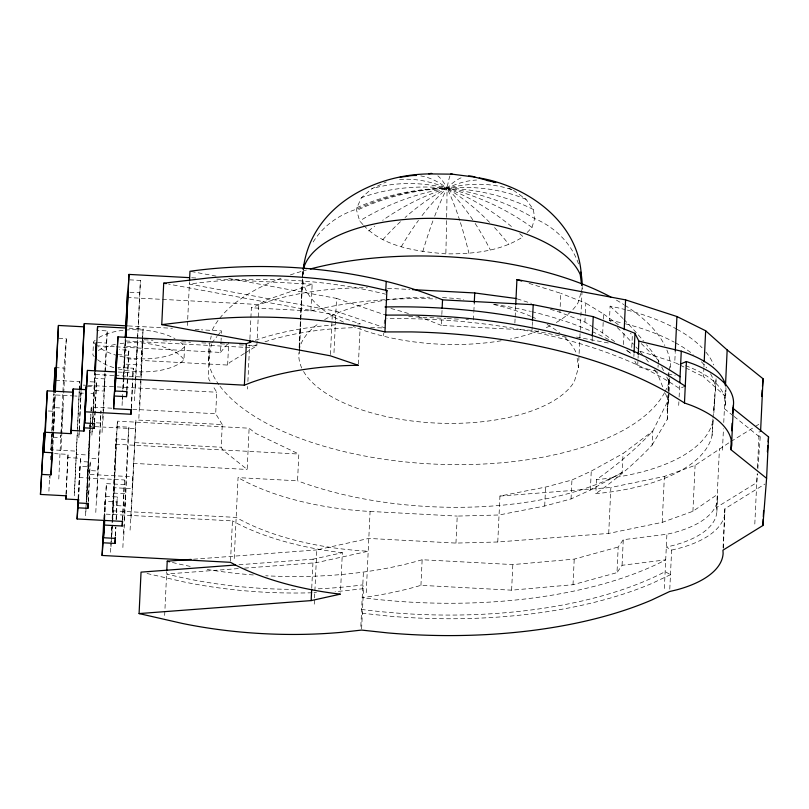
<?xml version="1.0" encoding="UTF-8"?>
<svg xmlns="http://www.w3.org/2000/svg" width="809" height="809" viewBox="0 0 809 809"><rect width="100%" height="100%" fill="white"/><g stroke="black" fill="none" stroke-linecap="round" stroke-linejoin="round"><path stroke-width="0.61" stroke-dasharray="4.04 3.03" d="M668.264 395.611L668.143 400.455L652.802 431.025A802.407 359.287 2.7 0 1 596.496 479.606L595.839 493.632A160.971 72.072 2.7 0 0 712.082 435.384L713.356 419.113M668.386 390.767L668.689 378.652M48.904 491.205L49.622 476.147M50.391 459.815L50.562 456.054M244.551 568.12L316.208 562.72L368.196 551.232A182.005 81.497 2.7 0 1 236.167 517.416L112.502 510.813L112.926 505.433L124.819 506.07L125.779 493.743L113.897 493.106L114.312 487.726L132.049 488.676L132.979 476.754L87.514 474.327L87.817 470.474L97.747 471L98.698 458.845L88.768 458.319L89.02 455.073L76.218 454.385L76.471 451.149L50.866 449.774L53.495 393.943M49.905 478.523L50.027 476.016M51.21 450.906L53.91 393.67M52.029 451.058L52.858 433.482M52.221 449.056L53.05 431.48M53.101 430.216L54.81 393.973M53.212 436.375L55.164 394.944L73.457 395.914M52.706 451.493L54.597 411.316L47.933 410.962M58.784 478.999L60.857 435.09M60.918 433.846L64.022 368.085L66.328 338.617L57.449 338.142M61.1 449.531L66.328 338.617M66.045 494.016L68.017 454.365L54.597 453.647M66.116 494.542L68.017 454.365M74.266 495.816L77.209 433.29M77.442 428.335L79.201 391.111M79.262 389.867L79.747 381.666L55.356 380.361M74.519 492.58L77.351 432.532M77.411 431.288L79.282 391.586M79.343 390.353L79.747 381.666M78.817 437.74L81.011 391.344M79.07 434.494L79.252 430.732M79.312 429.478L81.031 393.063L83.357 393.194M78.048 498.89L79.929 466.378L89.86 466.904L90.234 462.06L80.303 461.534L80.566 458.288L67.754 457.611M78.392 499.022L79.929 466.378M78.665 498.465L80.566 458.288M95.108 340.296A48.328 21.641 2.7 0 0 93.51 341.863L92.893 354.827A48.328 21.641 2.7 0 0 94.228 356.557M85.562 515.758L89.597 430.135M85.855 511.905L89.718 430.064M89.779 428.8L89.961 425.018M86.816 499.75L90.851 414.127M87.069 496.504L91.286 407.099L112.653 408.232M88.201 502.065L89.86 466.904M88.403 500.983L90.234 462.06M91.882 435.181L92.236 427.648M92.297 426.394L92.469 422.622M92.529 421.368L93.005 411.326M93.065 410.072L94.845 372.282M92.135 431.935L94.977 371.564M93.086 419.78L95.462 371.968M94.471 422.096L96.514 382.101L87.827 381.636M94.613 422.278L96.514 382.101M95.786 512.431L100.963 410.871L96.746 500.275M102.065 432.471L103.006 412.378M103.067 411.124L104.846 373.364M104.907 372.1L107.233 330.901L97.302 330.375M103.016 420.316L107.233 330.901M103.805 519.054L105.039 501.347L116.931 501.984L117.325 496.959L105.433 496.322L104.371 518.923M104.209 518.923L105.039 501.347M104.776 518.791L106.434 483.64L124.161 484.581L124.525 479.97L79.049 477.543M110.55 552.244L111.733 527.134M112.148 518.347L116.061 438.882L127.953 439.509L128.924 427.182L117.032 426.545L112.653 519.469M110.975 546.874L111.146 543.102M111.207 541.848L111.389 538.076M111.45 536.822L112.218 520.5M112.279 519.247L116.061 438.882M111.935 534.537L112.299 527.003M112.36 529.157L117.457 421.165L249.121 428.204L255.634 433.402L298.824 454.041L297.56 480.809L238.048 477.623L234.216 558.857M115.333 535.882L115.748 527.094M116.102 519.56L116.931 501.984M115.485 535.882L115.899 527.094M116.263 519.56L117.325 496.959M122.068 405.491L122.776 390.423M122.837 389.169L123.362 377.864M123.423 376.61L125.203 338.941M122.483 400.111L122.665 396.349M123.019 388.816L125.385 338.587M123.453 387.784L125.759 338.809M115.009 375.548L140.817 376.923L141.747 365.001L124.02 364.06L124.444 358.68L136.327 359.317L137.297 346.98L125.405 346.343L125.951 338.455M126.791 390.383L128.843 350.196L119.328 349.69M126.942 390.373L128.843 350.196M122.503 519.742L124.161 484.581M122.624 520.147L124.525 479.97M122.867 547.501L123.929 524.91M124.161 519.884L127.953 439.509M123.828 535.174L128.924 427.182M131.27 407.989L132.514 381.626M132.747 376.6L133.293 368.226L117.922 367.397M131.392 408.403L132.818 378.268M132.878 377.014L133.293 368.226M134.375 400.748L140.432 280.42L128.55 279.783M135.346 388.411L140.432 280.42M130.087 530.107L135.932 419.952L222.263 424.563L221.191 447.235L222.94 450.128L247.17 469.463L249.121 428.204M131.028 518.185L135.932 419.952M244.389 353.452L229.827 362.381L227.642 365.061L141.312 360.44L143.072 328.95L128.328 328.161M138.855 418.354L142.657 337.768M142.718 336.504L143.072 328.95M139.795 406.431L142.94 339.699L141.312 360.44M164.662 615.427L166.725 571.67M118.154 368.874A48.328 21.641 2.7 0 0 183.967 359.702L184.573 346.727A48.328 21.641 2.7 0 0 180.67 342.49M187.405 325.511L187.648 320.485M187.708 319.231L189.468 281.754M210.027 381.191L208.803 379.188L208.429 361.006L209.035 348.032L211.179 336.038M222.263 424.563L215.7 413.743L216.721 392.234L212.454 385.205M116.203 346.849L220.513 352.421L221.019 341.671M221.079 340.468L221.191 338.081M221.413 333.308L221.524 330.911L201.38 329.839M227.642 365.061L228.704 342.379M230.535 561.072L232.436 520.895L104.048 514.028M247.544 389.008L247.655 386.5M247.898 381.474L249.617 345.089M249.91 338.87L250.841 318.979M250.901 317.735L251.366 307.784A182.005 81.497 2.7 0 1 367.448 287.751M245.43 352.805L256.878 345.787L258.819 304.528L266.1 300.068L312.153 284.202L310.889 310.959L251.366 307.784M301.747 368.004A140.281 62.809 2.7 0 1 298.784 355.03L298.905 352.532M299.138 347.516L302.505 276.142L303.456 270.196M299.249 348.133L302.617 276.759M302.677 275.505L302.849 271.753A140.281 62.809 2.7 0 1 303.314 269.437M302.849 271.753L299.431 352.866L298.784 355.03M311.748 588.042L313.103 559.171L342.349 552.709L340.458 592.886M314.256 604.151L314.489 599.125M314.549 597.871L316.815 549.918L368.803 538.44L455.952 543.092L497.768 541.99L608.712 533.414L662.217 522.361L692.919 511.298L717.259 494.562A97.99 43.878 2.7 0 1 666.909 534.243L623.274 539.704L618.197 547.026L616.994 572.63L573.015 584.715L511.612 590.176L420.943 585.332A247.797 110.954 2.7 0 1 362.199 597.659A309.989 138.794 2.7 0 0 665.706 559.848L622.07 565.299L616.994 572.63M330.416 354.544L332.317 314.367L168.666 284.111M333.986 352.613L335.472 321.224M335.533 319.97L336.544 298.379L227.228 278.165M358.407 364.06L360.187 326.391M360.844 626.287L363.403 572.064M361.613 628.876L363.504 588.649L362.806 584.856A247.797 110.954 2.7 0 1 317.27 588.851M366.244 592.663L370.077 511.44A182.005 81.497 2.7 0 1 238.048 477.623M383.658 335.614L383.769 333.207M384.224 323.59L384.396 319.98M420.943 585.332L422.146 559.737L512.825 564.581L574.218 559.12L618.197 547.026M566.31 337.12L532.009 330.294L441.33 325.451L441.785 315.692M441.845 314.479L442.078 309.604M455.952 543.092L457.227 516.091L499.042 514.989L544.7 506.019L571.043 498.941L590.368 490.032L622.151 472.466L623.041 453.536L652.802 431.025L652.145 445.041A802.407 359.287 2.7 0 1 595.839 493.632M473.457 319.949L473.811 312.587M473.862 311.364L474.266 302.778M497.768 541.99L499.942 496.059L545.6 487.079L571.943 480.01L591.258 471.101L623.041 453.536M514.878 323.044L515.111 318.139M515.161 316.906L515.687 305.863M511.612 590.176L512.825 564.581M532.009 330.294L532.18 326.634M532.231 325.42L532.403 321.76M544.7 506.019L545.6 487.079M593.28 327.21L584.927 322.083L559.909 312.264L560.799 293.323L528.783 283.281M571.043 498.941L571.943 480.01M303.567 371.483A140.281 62.809 2.7 0 0 438.933 423.178A140.281 62.809 2.7 0 0 574.319 381.686L578.445 367.771L579.8 338.971M579.861 337.717L580.154 331.457M580.215 330.203L582.045 291.382M584.927 322.083L585.281 314.509M585.342 313.245L585.817 303.142L560.799 293.323M573.015 584.715L574.218 559.12M592.097 341.024L592.319 336.15M590.368 490.032L591.258 471.101M614.597 341.58L602.695 332.974L603.281 320.344M603.342 319.09L603.585 314.034L585.817 303.142M611.038 321.648A802.407 359.287 2.7 0 0 609.45 320.182L610.107 306.156A160.971 72.072 2.7 0 1 624.942 309.503M608.712 533.414L610.876 487.483L664.381 476.43L695.093 465.367L729.981 442.108M623.496 344.563L624.133 330.911M631.758 347.455L632.355 334.835L630.373 333.399M622.07 565.299L623.274 539.704M633.882 356.476L633.993 354.039M657.039 371.311L637.654 366.72L637.998 359.408M638.048 358.185L638.17 355.748M662.713 386.773L657.687 374.355L657.798 372.019M658.02 367.337L658.132 365.001M658.182 363.838L658.354 360.329A802.407 359.287 2.7 0 0 646.563 344.715M652.145 445.041L667.253 419.335L667.769 395.247M668.012 390.211L668.608 377.631M668.659 376.377L668.841 372.595L669.104 376.347M662.217 522.361L664.381 476.43M667.253 419.335L668.497 392.911M668.558 391.647L668.962 378.218M667.061 410.345L668.649 401.456L669.063 392.648M669.124 391.394L669.721 378.804M670.256 367.488L670.428 363.706A232.001 103.886 2.7 0 0 666.899 350.064M679.186 364.647L674.767 362.462L675.232 352.532M664.351 588.477L666.909 534.243M669.791 589.114L671.632 550.08L666.303 547.046A97.99 43.878 2.7 0 0 716.663 507.354L756.759 482.589L757.446 473.821M678.711 405.4L678.882 401.8M679.115 396.986L679.732 383.85M692.919 511.298L695.093 465.367M725.875 387.612A97.99 43.878 2.7 0 1 725.006 395.884L703.486 376.701L703.891 368.014M703.951 366.77L704.073 364.283M712.082 435.384L712.941 418.86M714.509 398.827L713.851 412.843L716.167 378.622M716.663 507.354L719.434 448.631M716.885 511.531L717.482 498.728M722.447 450.117L723.458 428.77M723.752 422.5L725.41 387.198M725.279 404.571L725.875 391.778M723.064 547.683L724.894 508.76L764.849 484.085M723.347 548.33L724.894 508.76M754.807 524.02L757.173 473.841M757.467 467.592L759.176 431.359M757.841 468.816L760.47 433.766M50.866 449.774L51.857 437.093L60.746 437.568L60.938 435.111M55.164 394.944L54.173 407.625L63.051 408.1L61.029 433.887M53.05 431.015L54.597 411.316M81.031 393.063L80.779 396.309L74.681 395.985M89.92 424.422L89.769 426.353L135.245 428.78M91.286 407.099L91.033 410.335L94.754 410.537M105.433 496.322L106.434 483.64M117.032 426.545L117.457 421.165M713.032 417.606L716.076 378.784M208.429 361.006L211.432 344.219M669.235 370.37L670.428 363.706M302.505 276.142L303.153 273.968M362.928 224.578L359.681 220.948L356.648 210.471L356.87 207.68L361.512 197.618L371.907 188.669L386.247 181.944M527.144 232.527L532.009 227.44L534.638 218.582L533.414 209.521L526.032 199.327L513.189 190.135M580.791 293.515L578.03 302.799A140.281 62.809 2.7 0 1 571.72 310.798M581.135 292.362L582.167 288.874L581.843 286.507M211.645 343.016L216.964 336.504M217.722 335.573L221.524 330.911M220.513 352.421L227.218 344.209M731.033 441.461L754.251 427.122M755.303 426.464L759.53 423.865M363.737 225.489C384.467 247.362 417.242 251.377 445.85 253.854C472.335 254.107 500.326 251.518 523.099 236.754A212.494 166.512 53.5 0 0 518.164 232.264M685.274 386.126L679.509 388.573A309.989 138.794 2.7 0 0 386.884 318.736M671.632 550.08L678.822 548.371A106.191 47.549 2.7 0 0 725.066 511.925M363.504 588.649L343.785 590.863A255.988 114.625 2.7 0 1 335.078 591.581M499.942 496.059L610.876 487.483M193.614 559.201L316.815 549.918M239.009 564.753L313.103 559.171M238.271 568.596L166.614 573.996A247.797 110.954 2.7 0 0 297.52 589.326M191.703 277.76L196.718 278.033M216.792 279.105L312.153 284.202M387.582 288.297L409.991 289.501M129.956 292.251L139.472 292.757M127.155 297.5L258.819 304.528M408.717 316.491L446.072 318.493M447.316 318.554L458.521 319.161M465.994 319.555L468.482 319.686M128.368 325.936L172.428 328.292M195.09 329.506L200.126 329.769M144.194 339.77L152.962 340.235M162.973 340.771L170.487 341.176M181.752 341.772L190.519 342.247M201.785 342.844L209.298 343.249M220.564 343.845L228.077 344.25M239.343 344.846L246.856 345.251M248.11 345.322L256.878 345.787M125.83 340.973L244.449 347.304M245.714 347.374L249.496 347.577A182.005 81.497 2.7 0 1 258.587 344.017M97.596 342.591L106.282 343.056M96.099 345.777L114.949 346.778M117.74 354.655L128.449 355.222M55.133 367.61L64.022 368.085M118.185 372.049L132.929 372.838M113.776 375.477L95.341 374.496L95.037 378.349L104.968 378.885L104.017 391.04L94.087 390.504L93.834 393.75L88.009 393.437M83.266 385.104L87.048 385.306M88.302 385.377L116 386.854M117.265 386.924L216.721 392.234M87.443 386.48L96.129 386.945M132.757 409.314L215.7 413.743M96.281 422.824L100.003 423.026M134.87 442.624L221.191 447.235M115.647 444.252L298.824 454.041M133.242 463.375L247.17 469.463M370.077 511.44L457.227 516.091M342.349 552.709L341.732 552.648A190.196 85.157 2.7 0 1 238.766 524.262L232.436 520.895M191.207 271.511L216.054 276.102M576.504 337.04L609.844 343.269M147.056 573.51L184.401 582.035A255.988 114.625 2.7 0 0 312.83 592.744M667.951 373.9L675.222 375.619M517.214 298.875L531.442 303.335M550.413 309.281L559.909 312.264M640.141 351.227L674.767 362.462M336.544 298.379L386.308 315.298M385.711 328.1L335.947 311.182L189.367 284.08A247.797 110.954 2.7 0 1 385.61 294.183M332.317 314.367L360.298 323.883L359.681 323.883A190.196 85.157 2.7 0 0 356.122 323.934M508.831 188.244L512.097 189.66M680.288 365.203L684.707 367.387M685.81 367.933L703.486 376.701M594.332 327.847L602.695 332.974M603.585 314.034L618.47 324.793M626.5 350.186L631.465 353.766A232.001 103.886 2.7 0 0 625.822 349.832M733.136 415.695L724.399 408.687A97.99 43.878 2.7 0 0 683.969 365.092M734.107 416.473L760.298 437.517M641.325 343.623L658.354 360.329L659.466 362.553M661.711 367.003L663.946 371.452M666.747 377.024L669.539 382.586L669.195 377.591M634.873 361.138L637.654 366.72M665.453 393.548L668.649 401.456M577.161 358.276L578.445 367.771M209.035 348.032L209.42 366.214A232.001 103.886 2.7 0 0 218.804 384.588M299.128 350.641A140.281 62.809 2.7 0 1 319.484 322.933M324.652 319.616A140.281 62.809 2.7 0 1 429.791 297.237M442.483 297.601A140.281 62.809 2.7 0 1 463.8 299.381M493.46 304.457A140.281 62.809 2.7 0 1 530.684 316.248M531.837 316.744A140.281 62.809 2.7 0 1 537.449 319.312M547.096 324.409A140.281 62.809 2.7 0 1 559.737 332.995M564.925 337.525A140.281 62.809 2.7 0 1 576.524 353.523M610.107 306.156A802.407 359.287 2.7 0 1 623.001 318.544M623.891 319.434A802.407 359.287 2.7 0 1 643.57 341.064M570.861 311.657A140.281 62.809 2.7 0 1 554.377 323.59M549.999 325.896A140.281 62.809 2.7 0 1 544.184 328.596M538.622 330.861A140.281 62.809 2.7 0 1 510.469 339.001M501.125 340.761A140.281 62.809 2.7 0 1 353.3 326.492M343.552 322.144A140.281 62.809 2.7 0 1 302.536 277.305M669.033 381.585A232.001 103.886 2.7 0 1 665.18 391.475M664.614 392.567A232.001 103.886 2.7 0 1 450.38 464.588A232.001 103.886 2.7 0 1 219.583 385.65M212.261 330.042A232.001 103.886 2.7 0 1 218.996 319.201M219.745 318.23A232.001 103.886 2.7 0 1 280.996 278.256M290.38 274.898A232.001 103.886 2.7 0 1 306.49 269.994M616.458 300.139A232.001 103.886 2.7 0 1 623.84 304.578M624.851 305.226A232.001 103.886 2.7 0 1 664.836 345.524M533.414 209.511A212.494 185.716 -23.1 0 0 447.053 188.244A212.494 127.61 70.6 0 0 397.937 179.628M526.032 199.327A212.494 169.01 -46.2 0 0 447.053 188.244A212.494 159.697 57.9 0 0 371.907 188.659M511.197 189.448A212.494 140.776 -61 0 0 447.053 188.244A212.494 180.903 38.4 0 0 361.512 197.618M356.86 207.68A212.494 189.771 9 0 1 447.053 188.244A212.494 102.955 -71.2 0 1 476.572 180.043M578.506 263.896A81.628 72.982 4.5 0 0 534.658 218.551A211.068 188.709 4.5 0 0 447.053 188.244A212.494 86.826 79.7 0 0 420.811 175.937M582.197 286.477A81.628 72.982 4.5 0 1 582.126 288.874M303.193 273.978A81.628 72.982 4.5 0 1 303.456 270.388M313.164 241.982A81.628 72.982 4.5 0 1 357.042 209.056A211.068 188.709 4.5 0 1 447.053 188.244A212.494 58.106 -79.1 0 1 461.717 177.565M390.939 308.492A247.797 110.954 2.7 0 1 408.464 313.508M417.919 316.572A247.797 110.954 2.7 0 1 441.33 325.451M627.349 310.12A160.971 72.072 2.7 0 1 675.96 328.697M677.022 329.283A160.971 72.072 2.7 0 1 702.081 347.789M705.923 352.107A160.971 72.072 2.7 0 1 713.69 364.92M622.151 472.466A232.001 103.886 2.7 0 1 297.56 480.809M310.889 310.959A232.001 103.886 2.7 0 1 384.973 299.684M386.217 299.603A232.001 103.886 2.7 0 1 436.354 298.976M494.289 304.396A232.001 103.886 2.7 0 1 530.532 311.384M531.735 311.667A232.001 103.886 2.7 0 1 590.074 330.699M592.218 331.629A232.001 103.886 2.7 0 1 608.874 339.729M113.796 367.64A48.328 21.641 2.7 0 1 97.626 359.732M98.354 350.479A48.328 21.641 2.7 0 1 117.861 343.946M120.136 343.603A48.328 21.641 2.7 0 1 183.967 359.702M98.971 337.505A48.328 21.641 2.7 0 1 124.262 330.203M125.456 330.092A48.328 21.641 2.7 0 1 174.987 338.637M184.573 346.727A48.328 21.641 2.7 0 1 118.771 355.899M117.659 355.606A48.328 21.641 2.7 0 1 98.243 346.758M96.493 345.271A48.328 21.641 2.7 0 1 93.51 341.863M617.237 327.534A802.407 359.287 2.7 0 1 633.437 344.219M635.874 346.93A802.407 359.287 2.7 0 1 637.472 348.74M639.828 351.45A802.407 359.287 2.7 0 1 642.902 355.09M645.895 358.741A802.407 359.287 2.7 0 1 650.234 364.232M654.38 369.743A802.407 359.287 2.7 0 1 657.687 374.355M609.45 320.182A160.971 72.072 2.7 0 1 623.163 323.246M625.488 323.833A160.971 72.072 2.7 0 1 674.231 342.146M675.303 342.723A160.971 72.072 2.7 0 1 693.171 354.393M701.413 361.815A160.971 72.072 2.7 0 1 706.641 367.873M710.555 373.819A160.971 72.072 2.7 0 1 715.621 390.312M532.009 227.44A212.494 184.523 31.4 0 0 447.053 188.244A212.494 40.126 87.2 0 0 437.861 175.907M511.43 226.51A212.494 166.512 53.5 0 0 447.053 188.244A212.494 189.963 0 0 0 356.648 210.471M489.576 222.364A212.494 137.156 67.7 0 0 447.053 188.244A212.494 182.45 -30.3 0 0 359.681 220.948M494.562 227.612A212.494 137.156 67.7 0 1 508.922 244.51M472.78 219.826A212.494 98.455 77.5 0 0 447.053 188.244A212.494 9.314 -86 0 1 449.895 176.038M475.166 223.456A212.494 98.455 77.5 0 1 490.446 250.163M459.714 220.382A212.494 53.04 85.3 0 0 447.053 188.244A212.494 162.508 -50.8 0 0 382.687 220.321M460.442 222.637A212.494 53.04 85.3 0 1 468.937 253.359M446.659 217.318A212.494 4.005 -87.8 0 0 447.053 188.244A212.494 131.493 -64.1 0 0 405.056 217.53M446.598 220.665A212.494 4.005 -87.8 0 1 445.85 253.844M422.763 251.609A212.494 45.294 -81 0 1 433.472 219.391M434.696 216.165A212.494 45.294 -81 0 1 447.053 188.244A212.494 91.508 -73.5 0 0 420.993 217.004M401.244 246.806A212.494 91.508 -73.5 0 1 418.455 220.422M382.768 239.747A212.494 131.493 -64.1 0 1 400.657 221.514M368.591 230.929A212.494 162.508 -50.8 0 1 374.688 226.156M422.146 559.737A247.797 110.954 2.7 0 1 265.757 575.765M253.318 574.956A247.797 110.954 2.7 0 1 206.801 569.405M190.196 566.381A247.797 110.954 2.7 0 1 172.004 562.376M712.739 421.358A160.971 72.072 2.7 0 1 596.496 479.606M316.44 592.613A255.988 114.625 2.7 0 1 314.034 592.704M255.331 340.286A190.196 85.157 2.7 0 1 338.435 324.642M264.978 341.813A182.005 81.497 2.7 0 1 355.545 327.645M370.593 327.584A182.005 81.497 2.7 0 1 383.193 327.969M670.479 574.683L652.367 583.238A318.18 142.465 2.7 0 1 388.684 616.094L362.351 613.252L361.643 609.46A309.989 138.794 2.7 0 0 665.15 571.65L670.479 574.683"/><path stroke-width="1.21" d="M40.45 494.43L43.969 433.007L40.45 494.43L66.055 495.796L65.802 499.042L78.604 499.719L78.352 502.965L88.282 503.491L87.908 508.335L77.977 507.809L77.098 518.974L122.564 521.4L122.21 526.012L104.472 525.071L103.481 537.752L115.374 538.389L114.979 543.415L103.087 542.778L102.096 555.459L230.474 562.326L236.815 565.693A190.196 85.157 2.7 0 0 339.78 594.079L340.397 594.14L311.152 600.602L139.087 613.576L141.039 572.135L235.237 565.036M43.757 452.271L47.276 390.848L72.891 392.213L73.144 388.977L85.946 389.655L86.199 386.419L83.994 431.086L71.192 430.408L70.939 433.644L45.324 432.279L43.757 452.271L52.646 452.747L50.906 474.913L42.017 474.438M45.324 432.279L47.276 390.848M53.616 391.465L55.133 367.61L53.96 392.426M50.906 474.913L51.968 452.312M54.931 391.495L58.44 325.461L84.055 326.826L84.308 323.58L127.104 325.875M55.285 392.456L58.44 325.461M65.802 499.042L65.984 495.27M70.939 433.644L72.891 392.213M71.192 430.408L73.144 388.977M81.062 390.1L84.055 326.826M81.203 389.341L84.308 323.58M77.098 518.974L77.988 500.144M77.977 507.809L78.392 499.022M78.352 502.965L78.534 499.193M83.994 431.086L85.946 389.655M84.247 427.85L94.178 428.376L94.562 423.532L84.632 423.006L87.463 370.401L115.727 371.918M84.632 423.006L87.463 370.401M87.908 508.335L88.141 503.319M94.906 371.028L96.352 342.531L95.037 370.31M95.401 370.775L97.606 326.523L125.87 328.029M94.178 428.376L94.41 423.36M102.096 555.459L103.754 520.308M103.087 542.778L104.149 520.177M103.481 537.752L104.31 520.177M104.472 525.071L104.715 520.045M113.604 408.707L116.557 354.585L113.604 408.707L131.331 409.657L130.977 414.269L85.501 411.832M114.605 396.026L126.487 396.653L126.882 391.637L114.999 391L117.942 336.878L246.33 343.744L253.136 341.074M114.999 391L117.942 336.878M114.979 543.415L115.272 537.136M125.264 337.687L127.579 292.12L125.446 337.333M125.82 337.555L128.965 274.413L189.195 277.629M126.012 337.201L128.965 274.413M126.487 396.653L126.73 391.637M122.21 526.012L122.442 520.996M130.977 414.269L131.21 409.243M115.99 378.309L244.379 385.175L251.184 382.505A190.196 85.157 2.7 0 1 357.73 365.314L358.347 365.314L330.365 355.798L161.76 324.621L163.711 283.19L208.257 277.993A255.988 114.625 2.7 0 1 367.68 286.194L386.904 290.492L384.942 331.923L411.508 331.912A318.18 142.465 2.7 0 1 667.85 392.547L684.475 402.963L691.341 405.42A106.191 47.549 2.7 0 1 731.498 446.487L730.84 449.602L766.598 478.321L762.897 525.516L722.943 550.191L723.115 553.356A106.191 47.549 2.7 0 1 676.87 589.801L669.68 591.51L651.569 600.076A318.18 142.465 2.7 0 1 387.895 632.921L361.552 630.08L341.823 632.294A255.988 114.625 2.7 0 1 182.44 623.466L139.087 613.576M166.785 570.507L167.22 561.193L191.106 559.393M189.528 280.592L189.963 271.278A247.797 110.954 2.7 0 1 442.533 299.856L533.212 304.7L593.24 316.653L634.974 333.318L638.857 341.125L638.22 354.534M244.379 385.175L246.33 343.744M249.728 342.601L249.85 340.114M311.152 600.602L311.687 589.296M385.772 290.684L386.217 281.38M442.129 308.381L442.533 299.856M474.266 302.778L474.731 292.959L412.479 289.632M515.737 304.639L516.921 279.57L625.6 299.876L676.931 316.531L705.65 330.77L727.17 349.953L763.069 378.784L760.591 431.268M532.464 320.546L533.212 304.7M592.319 336.15L593.24 316.653M624.194 329.668L625.6 299.876M634.054 352.815L634.974 333.318M675.293 351.288L676.931 316.531M679.782 382.667L681.269 351.177L638.857 341.125M684.475 402.963L686.426 361.522L693.293 363.989A106.191 47.549 2.7 0 1 733.45 405.056L731.498 446.487M704.184 361.805L705.65 330.77M725.471 385.954L727.17 349.953M730.84 449.602L731.255 440.814M731.72 430.772L732.084 423.238M732.549 413.187L733.45 405.056M762.897 525.516L763.19 519.247M763.312 516.729L763.605 510.459M766.598 478.321L768.55 436.89L732.792 408.171M97.302 330.375L97.606 326.523M761.694 396.309L762.179 390.049M762.472 386.298L763.069 378.784M767.377 451.796L767.872 445.587M768.156 441.856L768.55 436.89M303.233 269.377C310.464 208.014 371.675 174.572 428.851 173.915A212.494 40.126 87.2 0 1 431.804 173.419M386.257 292.332L386.904 290.492M680.672 363.969L686.426 361.522M161.76 324.621L206.295 319.424A255.988 114.625 2.7 0 1 365.729 327.625L384.942 331.923M400.212 177.11L406.765 176.402A212.494 86.826 79.7 0 1 416.402 175.502M385.741 315.095L412.307 315.085A318.18 142.465 2.7 0 1 668.649 375.72L685.274 386.126M428.851 173.915L452.1 174.157L474.913 177.11L495.755 182.551A212.494 102.955 -71.2 0 0 493.005 181.732M474.731 292.959L516.031 298.501M163.711 283.19L166.189 283.656M479.241 177.929C527.579 186.05 578.142 221.979 581.256 274.473M516.921 279.57L521.663 281.057M581.681 285.314L580.245 274.635A140.281 62.809 2.7 0 0 436.749 218.39A140.281 62.809 2.7 0 0 303.314 269.437M310.322 268.962A232.001 103.886 2.7 0 1 610.886 297.065M486.411 180.427A212.494 102.955 -71.2 0 1 488.323 180.71M490.214 181.064A212.494 102.955 -71.2 0 1 492.084 181.489M468.542 176.038A212.494 58.106 -79.1 0 1 474.913 177.1M450.714 174.248A212.494 9.314 -86 0 1 452.1 174.157M580.791 272.107A81.628 72.982 4.5 0 1 582.197 285.284M303.921 266.798A81.628 72.982 4.5 0 1 304.336 264.422M681.269 351.177A97.99 43.878 2.7 0 1 725.542 385.519M385.003 306.975A309.989 138.794 2.7 0 1 680.066 376.772M169.607 561.79A247.797 110.954 2.7 0 1 167.22 561.193"/></g></svg>
